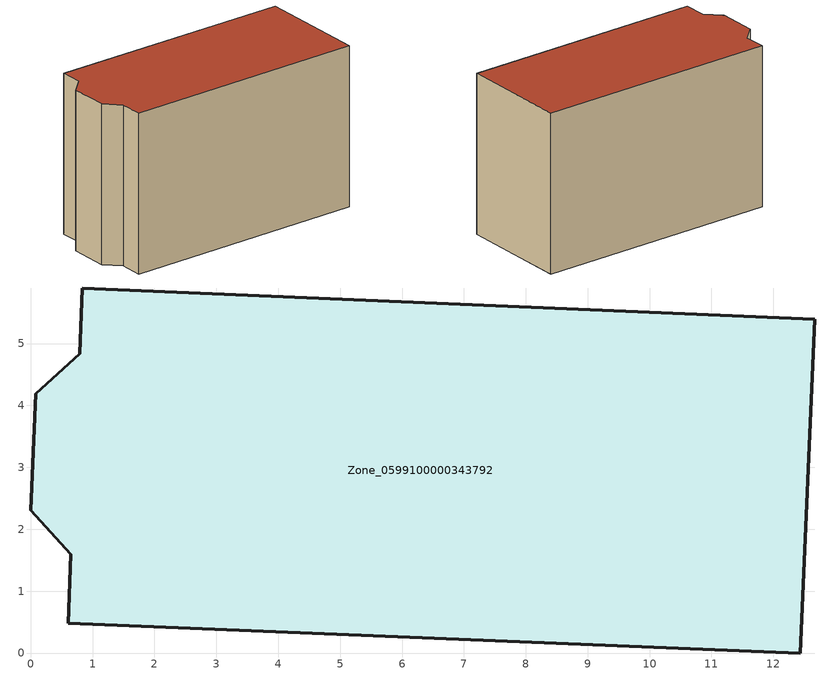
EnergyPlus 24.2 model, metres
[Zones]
Zone_0599100000343792
 floor ground (C_G): 0,2.31 0.08,4.19 0.79,4.84 0.83,5.9 12.67,5.39 12.43,0 0.6,0.48 0.65,1.6 z1.38
 wall outside (C_F): 0.6,0.48 12.43,0 12.67,5.39 0.83,5.9 0.79,4.84 0.08,4.19 0,2.31 0.65,1.6 0.6,0.48 z1.38:9.22
 roof outside (C_R): 0.08,4.19 0,2.31 0.65,1.6 0.6,0.48 12.43,0 12.67,5.39 0.83,5.9 0.79,4.84 z9.22
[BUILDING]
Pand.0599100000343792: North Axis=0; Terrain=City; Loads Convergence Tolerance Value=0.04; Temperature Convergence Tolerance Value=0.4; Solar Distribution=FullExterior; Maximum Number of Warmup Days=25; Minimum Number of Warmup Days=1
[Site:Location]
Rotterdam.The.Hague.AP_ZH_NLD Design_Conditions: Latitude=51.96; Longitude=4.45; Time Zone=1; Elevation=-4.5
[SITE:GROUNDTEMPERATURE:BUILDINGSURFACE]
18, 18, 18, 18, 18, 18, 18, 18, 18, 18, 18, 18
[MATERIAL] Thermal Absorptance=0.9; Solar Absorptance=0.7; Visible Absorptance=0.7
Name | Roughness | Thickness | Conductivity | Density | Specific Heat
G.TI.1992-2005 | MediumSmooth | 0.15 | 0.06 | 540 | 1210
F.TI.1992-2005 | Rough | 0.3 | 0.12 | 1920 | 840
R.TI.1992-2005 | MediumRough | 0.2 | 0.08 | 1500 | 1000
[CONSTRUCTION]
C_G: G.TI.1992-2005
C_F: F.TI.1992-2005
C_R: R.TI.1992-2005
[ZONE]
Zone_0599100000343792: Type=1; Multiplier=1; Ceiling Height=Autocalculate; Volume=Autocalculate; Floor Area=autocalculate; Part of Total Floor Area=Yes
[ZONEINFILTRATION:DESIGNFLOWRATE]
Infil_Zone_0599100000343792: Zone or ZoneList or Space or SpaceList=Zone_0599100000343792; Schedule=AlwaysOn; Design Flow Rate Calculation Method=Flow/Area; Flow Rate per Floor Area=0.0015; Constant Term Coefficient=1; Temperature Term Coefficient=0; Velocity Term Coefficient=0; Velocity Squared Term Coefficient=0
[HVACTEMPLATE:ZONE:IDEALLOADSAIRSYSTEM]
Zone_0599100000343792: Maximum Heating Supply Air Temperature=50; Minimum Cooling Supply Air Temperature=13; Maximum Heating Supply Air Humidity Ratio=0.0156; Minimum Cooling Supply Air Humidity Ratio=0.0077; Heating Limit=NoLimit; Cooling Limit=NoLimit; Dehumidification Control Type=ConstantSensibleHeatRatio; Cooling Sensible Heat Ratio=0.7; Dehumidification Setpoint=60; Humidification Control Type=None; Humidification Setpoint=30; Outdoor Air Method=None; Outdoor Air Flow Rate per Person=0.00944; Outdoor Air Flow Rate per Zone Floor Area=0; Outdoor Air Flow Rate per Zone=0; Demand Controlled Ventilation Type=None; Outdoor Air Economizer Type=NoEconomizer; Heat Recovery Type=None; Sensible Heat Recovery Effectiveness=0.7; Latent Heat Recovery Effectiveness=0.65
[ZONECONTROL:THERMOSTAT]
ThermostatControl_Zone_0599100000343792: Zone or ZoneList=Zone_0599100000343792; Control Type Schedule=DualSetpointControlType; Control 1=Thermostat_Zone_0599100000343792; Temperature Difference Between Cutout And Setpoint=0
[THERMOSTATSETPOINT:DUALSETPOINT]
Thermostat_Zone_0599100000343792: Heating Setpoint Temperature Schedule=HeatingSetpoint_Zone_0599100000343792; Cooling Setpoint Temperature Schedule=CoolingSetpoint_Zone_0599100000343792
[SCHEDULE:COMPACT]
HeatingSetpoint_Zone_0599100000343792: Through: 12/31, For: AllDays, Until: 24:00, 21
CoolingSetpoint_Zone_0599100000343792: Through: 12/31, For: AllDays, Until: 24:00, 24
DualSetpointControlType: Through: 12/31, For: AllDays, Until: 24:00, 4
AlwaysOn: Through: 12/31, For: AllDays, Until: 24:00, 1
